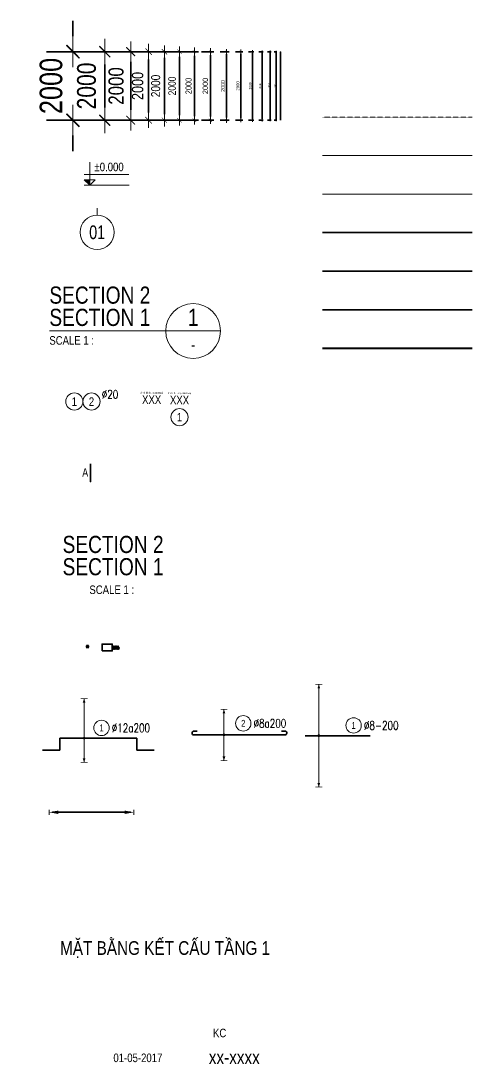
# Model space of a CAD drawing. Header units: millimetres. Extents: x 123850 to 4145305, y -92797 to 45493.
# Drawn here: x 4132125 to 4145305, y -40165 to -9726 of the extents above; entities that cross this region are included whole.
import ezdxf
from ezdxf.enums import TextEntityAlignment as Align

# ---------------------------------------------------------------- set-up
doc = ezdxf.new("R2010")
doc.units = ezdxf.units.MM
doc.linetypes.add('CENTER2', pattern=[1.125, 0.75, -0.125, 0.125, -0.125])
doc.linetypes.add('HIDDEN2', pattern=[4.7625, 3.175, -1.5875])
doc.layers.get('0').update_dxf_attribs({"lineweight": 20})
doc.layers.get('Defpoints').update_dxf_attribs({"color": 151, "lineweight": 9})
for name, color, linetype, lineweight in [('kata_thep - H', 1, 'Continuous', 35), ('kata_thep - V', 2, 'Continuous', 35), ('NDC_S_ANNO', 7, 'Continuous', 20), ('NDC_S_AXIS', 5, 'CENTER2', 13), ('NDC_S_CONTINUOUS', 3, 'Continuous', 20), ('NDC_S_DIM', 1, 'Continuous', 15), ('NDC_S_HIDDEN', 8, 'HIDDEN2', 13), ('NDC_S_REBAR', 4, 'Continuous', 35), ('NDC_S_STIRRUP', 4, 'Continuous', 40), ('NDC_S_SYMBOL', 1, 'Continuous', 15), ('NDC_S_TEXT SYMBOL', 7, 'Continuous', 20), ('NDC_S_THIN LINE', 8, 'Continuous', 9), ('NDC_S_VN TEXT', 7, 'Continuous', 20)]:
    doc.layers.add(name, color=color, linetype=linetype, lineweight=lineweight)
doc.styles.add('ARIAL', font='arial.ttf', dxfattribs={"width": 0.8})
doc.styles.add('NDC_ANNO', font='', dxfattribs={"width": 0.8})
doc.styles.add('NDC_DIM', font='', dxfattribs={"width": 0.75})
doc.styles.add('NDC_EN TXT', font='romans.shx', dxfattribs={"width": 0.8})
doc.styles.get('NDC_ANNO').set_extended_font_data('Dotum')
doc.styles.get('NDC_DIM').set_extended_font_data('Dotum')
doc.dimstyles.new('NDC_dim_100', dxfattribs={"dimscale": 100, "dimtxt": 2.5, "dimasz": 1.5, "dimexe": 1.5, "dimexo": 2.5, "dimgap": 1, "dimtad": 1, "dimdec": 0, "dimzin": 0, "dimdsep": 46, "dimtxsty": 'NDC_DIM', "dimblk": 'DIMMARK', "dimcen": 0.09, "dimdle": 1.2, "dimclrd": 1, "dimclre": 1, "dimclrt": 3, "dimadec": 0, "dimazin": 0, "dimtfac": 1, "dimtdec": 0, "dimtix": 1, "dimtofl": 0, "dimtmove": 0, "dimatfit": 3, "dimfxl": 8, "dimfxlon": 1, "dimtolj": 1, "dimtzin": 0, "dimarcsym": 0})
doc.dimstyles.new('NDC_dim_120', dxfattribs={"dimscale": 120, "dimtxt": 2.5, "dimasz": 1.5, "dimexe": 1.5, "dimexo": 2.5, "dimgap": 1, "dimtad": 1, "dimdec": 0, "dimzin": 0, "dimdsep": 46, "dimtxsty": 'NDC_DIM', "dimblk": 'DIMMARK', "dimcen": 0.09, "dimdle": 1.2, "dimclrd": 1, "dimclre": 1, "dimclrt": 3, "dimadec": 0, "dimazin": 0, "dimtfac": 1, "dimtdec": 0, "dimtix": 1, "dimtofl": 0, "dimtmove": 0, "dimatfit": 3, "dimfxl": 6, "dimfxlon": 1, "dimtolj": 1, "dimtzin": 0, "dimarcsym": 0})
doc.dimstyles.new('NDC_dim_15', dxfattribs={"dimscale": 15, "dimtxt": 2.5, "dimasz": 1.5, "dimexe": 1.5, "dimexo": 2.5, "dimgap": 1, "dimtad": 1, "dimdec": 0, "dimzin": 0, "dimdsep": 46, "dimtxsty": 'NDC_DIM', "dimblk": 'DIMMARK', "dimcen": 0.09, "dimdle": 1.2, "dimclrd": 1, "dimclre": 1, "dimclrt": 3, "dimadec": 0, "dimazin": 0, "dimtfac": 1, "dimtdec": 0, "dimtix": 1, "dimtofl": 0, "dimtmove": 0, "dimatfit": 3, "dimfxl": 6, "dimfxlon": 1, "dimtolj": 1, "dimtzin": 0, "dimarcsym": 0})
doc.dimstyles.new('NDC_dim_150', dxfattribs={"dimscale": 150, "dimtxt": 2.5, "dimasz": 1.5, "dimexe": 1.5, "dimexo": 2.5, "dimgap": 1, "dimtad": 1, "dimdec": 0, "dimzin": 0, "dimdsep": 46, "dimtxsty": 'NDC_DIM', "dimblk": 'DIMMARK', "dimcen": 0.09, "dimdle": 1.2, "dimclrd": 1, "dimclre": 1, "dimclrt": 3, "dimadec": 0, "dimazin": 0, "dimtfac": 1, "dimtdec": 0, "dimtix": 1, "dimtofl": 0, "dimtmove": 0, "dimatfit": 3, "dimfxl": 8, "dimfxlon": 1, "dimtolj": 1, "dimtzin": 0, "dimarcsym": 0})
doc.dimstyles.new('NDC_dim_20', dxfattribs={"dimscale": 20, "dimtxt": 2.5, "dimasz": 1.5, "dimexe": 1.5, "dimexo": 2.5, "dimgap": 1, "dimtad": 1, "dimdec": 0, "dimzin": 0, "dimdsep": 46, "dimtxsty": 'NDC_DIM', "dimblk": 'DIMMARK', "dimcen": 0.09, "dimdle": 1.2, "dimclrd": 1, "dimclre": 1, "dimclrt": 3, "dimadec": 0, "dimazin": 0, "dimtfac": 1, "dimtdec": 0, "dimtix": 1, "dimtofl": 0, "dimtmove": 0, "dimatfit": 3, "dimfxl": 6, "dimfxlon": 1, "dimtolj": 1, "dimtzin": 0, "dimarcsym": 0})
doc.dimstyles.new('NDC_dim_200', dxfattribs={"dimscale": 200, "dimtxt": 2.5, "dimasz": 1.5, "dimexe": 1.5, "dimexo": 2.5, "dimgap": 1, "dimtad": 1, "dimdec": 0, "dimzin": 0, "dimdsep": 46, "dimtxsty": 'NDC_DIM', "dimblk": 'DIMMARK', "dimcen": 0.09, "dimdle": 1.2, "dimclrd": 1, "dimclre": 1, "dimclrt": 3, "dimadec": 0, "dimazin": 0, "dimtfac": 1, "dimtdec": 0, "dimtix": 1, "dimtofl": 0, "dimtmove": 0, "dimatfit": 3, "dimfxl": 6, "dimfxlon": 1, "dimtolj": 1, "dimtzin": 0, "dimarcsym": 0})
doc.dimstyles.new('NDC_dim_25', dxfattribs={"dimscale": 25, "dimtxt": 2.5, "dimasz": 1.5, "dimexe": 1.5, "dimexo": 2.5, "dimgap": 1, "dimtad": 1, "dimdec": 0, "dimzin": 0, "dimdsep": 46, "dimtxsty": 'NDC_DIM', "dimblk": 'DIMMARK', "dimcen": 0.09, "dimdle": 1.2, "dimclrd": 1, "dimclre": 1, "dimclrt": 3, "dimadec": 0, "dimazin": 0, "dimtfac": 1, "dimtdec": 0, "dimtix": 1, "dimtofl": 0, "dimtmove": 0, "dimatfit": 3, "dimfxl": 6, "dimfxlon": 1, "dimtolj": 1, "dimtzin": 0, "dimarcsym": 0})
doc.dimstyles.new('NDC_dim_250', dxfattribs={"dimscale": 250, "dimtxt": 2.5, "dimasz": 1.5, "dimexe": 1.5, "dimexo": 2.5, "dimgap": 1, "dimtad": 1, "dimdec": 0, "dimzin": 0, "dimdsep": 46, "dimtxsty": 'NDC_DIM', "dimblk": 'DIMMARK', "dimcen": 0.09, "dimdle": 1.2, "dimclrd": 1, "dimclre": 1, "dimclrt": 3, "dimadec": 0, "dimazin": 0, "dimtfac": 1, "dimtdec": 0, "dimtix": 1, "dimtofl": 0, "dimtmove": 0, "dimatfit": 3, "dimfxl": 6, "dimfxlon": 1, "dimtolj": 1, "dimtzin": 0, "dimarcsym": 0})
doc.dimstyles.new('NDC_dim_30', dxfattribs={"dimscale": 30, "dimtxt": 2.5, "dimasz": 1.5, "dimexe": 1.5, "dimexo": 2.5, "dimgap": 1, "dimtad": 1, "dimdec": 0, "dimzin": 0, "dimdsep": 46, "dimtxsty": 'NDC_DIM', "dimblk": 'DIMMARK', "dimcen": 0.09, "dimdle": 1.2, "dimclrd": 1, "dimclre": 1, "dimclrt": 3, "dimadec": 0, "dimazin": 0, "dimtfac": 1, "dimtdec": 0, "dimtix": 1, "dimtofl": 0, "dimtmove": 0, "dimatfit": 3, "dimfxl": 6, "dimfxlon": 1, "dimtolj": 1, "dimtzin": 0, "dimarcsym": 0})
doc.dimstyles.new('NDC_dim_300', dxfattribs={"dimscale": 300, "dimtxt": 2.5, "dimasz": 1.5, "dimexe": 1.5, "dimexo": 2.5, "dimgap": 1, "dimtad": 1, "dimdec": 0, "dimzin": 0, "dimdsep": 46, "dimtxsty": 'NDC_DIM', "dimblk": 'DIMMARK', "dimcen": 0.09, "dimdle": 1.2, "dimclrd": 1, "dimclre": 1, "dimclrt": 3, "dimadec": 0, "dimazin": 0, "dimtfac": 1, "dimtdec": 0, "dimtix": 1, "dimtofl": 0, "dimtmove": 0, "dimatfit": 3, "dimfxl": 6, "dimfxlon": 1, "dimtolj": 1, "dimtzin": 0, "dimarcsym": 0})
doc.dimstyles.new('NDC_dim_40', dxfattribs={"dimscale": 40, "dimtxt": 2.5, "dimasz": 1.5, "dimexe": 1.5, "dimexo": 2.5, "dimgap": 1, "dimtad": 1, "dimdec": 0, "dimzin": 0, "dimdsep": 46, "dimtxsty": 'NDC_DIM', "dimblk": 'DIMMARK', "dimcen": 0.09, "dimdle": 1.2, "dimclrd": 1, "dimclre": 1, "dimclrt": 3, "dimadec": 0, "dimazin": 0, "dimtfac": 1, "dimtdec": 0, "dimtix": 1, "dimtofl": 0, "dimtmove": 0, "dimatfit": 3, "dimfxl": 6, "dimfxlon": 1, "dimtolj": 1, "dimtzin": 0, "dimarcsym": 0})
doc.dimstyles.new('NDC_dim_50', dxfattribs={"dimscale": 50, "dimtxt": 2.5, "dimasz": 1.5, "dimexe": 1.5, "dimexo": 2.5, "dimgap": 1, "dimtad": 1, "dimdec": 0, "dimzin": 0, "dimdsep": 46, "dimtxsty": 'NDC_DIM', "dimblk": 'DIMMARK', "dimcen": 0.09, "dimdle": 1.2, "dimclrd": 1, "dimclre": 1, "dimclrt": 3, "dimadec": 0, "dimazin": 0, "dimtfac": 1, "dimtdec": 0, "dimtix": 1, "dimtofl": 0, "dimtmove": 0, "dimatfit": 3, "dimfxl": 6, "dimfxlon": 1, "dimtolj": 1, "dimtzin": 0, "dimarcsym": 0})
doc.dimstyles.new('NDC_dim_70', dxfattribs={"dimscale": 70, "dimtxt": 2.5, "dimasz": 1.5, "dimexe": 1.5, "dimexo": 2.5, "dimgap": 1, "dimtad": 1, "dimdec": 0, "dimzin": 0, "dimdsep": 46, "dimtxsty": 'NDC_DIM', "dimblk": 'DIMMARK', "dimcen": 0.09, "dimdle": 1.2, "dimclrd": 1, "dimclre": 1, "dimclrt": 3, "dimadec": 0, "dimazin": 0, "dimtfac": 1, "dimtdec": 0, "dimtix": 1, "dimtofl": 0, "dimtmove": 0, "dimatfit": 3, "dimfxl": 8, "dimfxlon": 1, "dimtolj": 1, "dimtzin": 0, "dimarcsym": 0})
doc.dimstyles.new('NDC_dim_80', dxfattribs={"dimscale": 80, "dimtxt": 2.5, "dimasz": 1.5, "dimexe": 1.5, "dimexo": 2.5, "dimgap": 1, "dimtad": 1, "dimdec": 0, "dimzin": 0, "dimdsep": 46, "dimtxsty": 'NDC_DIM', "dimblk": 'DIMMARK', "dimcen": 0.09, "dimdle": 1.2, "dimclrd": 1, "dimclre": 1, "dimclrt": 3, "dimadec": 0, "dimazin": 0, "dimtfac": 1, "dimtdec": 0, "dimtix": 1, "dimtofl": 0, "dimtmove": 0, "dimatfit": 3, "dimfxl": 8, "dimfxlon": 1, "dimtolj": 1, "dimtzin": 0, "dimarcsym": 0})
doc.dimstyles.new('NDC_dim_iso', dxfattribs={"dimtxt": 2.5, "dimasz": 1, "dimexe": 1.5, "dimexo": 2.5, "dimgap": 1, "dimtad": 1, "dimdec": 0, "dimzin": 0, "dimdsep": 46, "dimtxsty": 'NDC_DIM', "dimblk": 'DIMMARK', "dimcen": 0.09, "dimdle": 1.2, "dimclrd": 1, "dimclre": 1, "dimclrt": 3, "dimadec": 0, "dimazin": 0, "dimtfac": 1, "dimtdec": 0, "dimtix": 1, "dimtofl": 0, "dimtmove": 0, "dimatfit": 3, "dimfxl": 8, "dimfxlon": 1, "dimtolj": 1, "dimtzin": 0, "dimarcsym": 0})
doc.dimstyles.new('NDC_rai_thep', dxfattribs={"dimtxt": 2, "dimasz": 1, "dimexe": 0, "dimexo": 0, "dimtad": 1, "dimdec": 0, "dimzin": 12, "dimdsep": 46, "dimtxsty": 'NDC_DIM', "dimblk": 'kata_block_RUNTIC', "dimcen": 0, "dimse1": 1, "dimse2": 1, "dimclrd": 8, "dimclre": 6, "dimclrt": 7, "dimadec": 0, "dimazin": 3, "dimtfac": 1, "dimtdec": 0, "dimtmove": 2, "dimatfit": 3, "dimldrblk": 'kata_block_LEADERTIC', "dimfxl": 1, "dimtolj": 1, "dimtzin": 0, "dimlwd": -1, "dimlwe": -1, "dimarcsym": 0})

# ---------------------------------------------------------------- blocks, each defined once
blk = doc.blocks.new('*U207')
at = {"layer": 'NDC_S_DIM'}
blk.add_circle((0, 0), 5, dxfattribs=at)
at = {"layer": 'NDC_S_SYMBOL'}
blk.add_line((0, 5), (0, 7), dxfattribs=at)
at = {"layer": 'NDC_S_TEXT SYMBOL', "color": 7, "style": 'NDC_ANNO', "width": 0.8}
blk.add_attdef('GRID', text='', height=4, dxfattribs=at).set_placement((0, 0), align=Align.MIDDLE)
blk = doc.blocks.new('*U168')
for centre in [(-7.5, 0), (-2.5, 0)]:
    blk.add_circle(centre, 2.5)
at = {"layer": 'NDC_S_VN TEXT', "color": 3, "style": 'NDC_EN TXT', "width": 0.75}
blk.add_attdef('DK1', (0.5, 0.85), '', height=2.5, dxfattribs=at)
at = {"layer": 'NDC_S_VN TEXT', "color": 7, "style": 'ARIAL', "width": 0.8}
for tag, p in [('SH1', (-7.5, 0)), ('SH2', (-2.5, 0))]:
    blk.add_attdef(tag, text='', height=2.5, dxfattribs=at).set_placement(p, align=Align.MIDDLE)
blk = doc.blocks.new('*U210')
at = {"layer": 'NDC_S_ANNO', "linetype": 'ByBlock', "lineweight": -2}
blk.add_line((0, 4.36), (0, -1), dxfattribs=at)
at = {"layer": 'NDC_S_ANNO', "ltscale": 0.005, "const_width": 0.5}
blk.add_lwpolyline([(0, -1), (0, 4.36)], dxfattribs=at)
at = {"layer": 'NDC_S_TEXT SYMBOL', "linetype": 'ByBlock', "lineweight": -2, "style": 'NDC_ANNO', "width": 0.8}
blk.add_attdef('DETAIL', text='', height=2.5, dxfattribs=at).set_placement((-0.64, 1.82), align=Align.MIDDLE_RIGHT)
blk = doc.blocks.new('kata_block_THEP')
at = {"layer": 'NDC_S_REBAR', "color": 0}
for p, q in [((-0.5, 0), (0.5, 0)), ((-0.35, 0.35), (0.35, -0.35)), ((0.35, 0.35), (-0.35, -0.35)), ((0, 0.5), (0, -0.5))]:
    blk.add_line(p, q, dxfattribs=at)
at = {"layer": 'NDC_S_REBAR', "color": 0, "const_width": 0.0833}
blk.add_lwpolyline([(-0.5, 0, 1), (0.5, 0, 1), (-0.5, 0, 1)], format="xyb", dxfattribs=at)
blk = doc.blocks.new('DIMMARK')
at = {"layer": 'NDC_S_DIM', "color": 1}
blk.add_line((-1.5, 0), (1, 0), dxfattribs=at)
at = {"layer": 'NDC_S_DIM', "color": 2, "const_width": 0.1}
blk.add_lwpolyline([(-0.424, -0.424), (0.424, 0.424)], dxfattribs=at)
blk = doc.blocks.new('*D267')
at = {"layer": 'Defpoints', "color": 0, "transparency": 16777216}
for p in [(3905270, 20484), (3908957, 20484), (3905270, 18484)]:
    blk.add_point(p, dxfattribs=at)
at = {"layer": 'NDC_S_DIM', "color": 1, "lineweight": -2, "transparency": 16777216}
for p, q in [((3908557, 20484), (3909107, 20484)), ((3908957, 18634), (3908957, 20334)), ((3908557, 18484), (3909107, 18484))]:
    blk.add_line(p, q, dxfattribs=at)
at = {"layer": 'NDC_S_DIM', "color": 1, "lineweight": -2, "transparency": 16777216, "xscale": 150, "yscale": 150, "zscale": 150}
for p, rotation in [((3908957, 20484), 90), ((3908957, 18484), 270)]:
    blk.add_blockref('DIMMARK', p, dxfattribs=dict(at, rotation=rotation))
at = {"layer": 'NDC_S_DIM', "color": 3, "transparency": 16777216, "insert": (3908744, 19484), "char_height": 220, "attachment_point": 5, "rotation": 90, "style": 'ARIAL'}
blk.add_mtext('\\A1;2000', dxfattribs=at)
blk = doc.blocks.new('*D268')
at = {"layer": 'Defpoints', "color": 0, "transparency": 16777216}
for p in [(3905270, 20484), (3909861, 20484), (3905270, 18484)]:
    blk.add_point(p, dxfattribs=at)
at = {"layer": 'NDC_S_DIM', "color": 1, "lineweight": -2, "transparency": 16777216}
for p, q in [((3909599, 20484), (3909966, 20484)), ((3909861, 18589), (3909861, 20379)), ((3909599, 18484), (3909966, 18484))]:
    blk.add_line(p, q, dxfattribs=at)
at = {"layer": 'NDC_S_DIM', "color": 1, "lineweight": -2, "transparency": 16777216, "xscale": 105, "yscale": 105, "zscale": 105}
for p, rotation in [((3909861, 20484), 90), ((3909861, 18484), 270)]:
    blk.add_blockref('DIMMARK', p, dxfattribs=dict(at, rotation=rotation))
at = {"layer": 'NDC_S_DIM', "color": 3, "transparency": 16777216, "insert": (3909713, 19484), "char_height": 154, "attachment_point": 5, "rotation": 90, "style": 'ARIAL'}
blk.add_mtext('\\A1;2000', dxfattribs=at)
blk = doc.blocks.new('*D269')
at = {"layer": 'Defpoints', "color": 0, "transparency": 16777216}
for p in [(3905270, 20484), (3910333, 20484), (3905270, 18484)]:
    blk.add_point(p, dxfattribs=at)
at = {"layer": 'NDC_S_DIM', "color": 1, "lineweight": -2, "transparency": 16777216}
for p, q in [((3910145, 20484), (3910408, 20484)), ((3910333, 18559), (3910333, 20409)), ((3910145, 18484), (3910408, 18484))]:
    blk.add_line(p, q, dxfattribs=at)
at = {"layer": 'NDC_S_DIM', "color": 1, "lineweight": -2, "transparency": 16777216, "xscale": 75, "yscale": 75, "zscale": 75}
for p, rotation in [((3910333, 20484), 90), ((3910333, 18484), 270)]:
    blk.add_blockref('DIMMARK', p, dxfattribs=dict(at, rotation=rotation))
at = {"layer": 'NDC_S_DIM', "color": 3, "transparency": 16777216, "insert": (3910227, 19484), "char_height": 110, "attachment_point": 5, "rotation": 90, "style": 'ARIAL'}
blk.add_mtext('\\A1;2000', dxfattribs=at)
blk = doc.blocks.new('*D270')
at = {"layer": 'Defpoints', "color": 0, "transparency": 16777216}
for p in [(3905270, 20484), (3910747, 20484), (3905270, 18484)]:
    blk.add_point(p, dxfattribs=at)
at = {"layer": 'NDC_S_DIM', "color": 1, "lineweight": -2, "transparency": 16777216}
for p, q in [((3910597, 20484), (3910807, 20484)), ((3910747, 18544), (3910747, 20424)), ((3910597, 18484), (3910807, 18484))]:
    blk.add_line(p, q, dxfattribs=at)
at = {"layer": 'NDC_S_DIM', "color": 1, "lineweight": -2, "transparency": 16777216, "xscale": 60, "yscale": 60, "zscale": 60}
for p, rotation in [((3910747, 20484), 90), ((3910747, 18484), 270)]:
    blk.add_blockref('DIMMARK', p, dxfattribs=dict(at, rotation=rotation))
at = {"layer": 'NDC_S_DIM', "color": 3, "transparency": 16777216, "insert": (3910662, 19484), "char_height": 88, "attachment_point": 5, "rotation": 90, "style": 'ARIAL'}
blk.add_mtext('\\A1;2000', dxfattribs=at)
blk = doc.blocks.new('*D271')
at = {"layer": 'Defpoints', "color": 0, "transparency": 16777216}
for p in [(3905270, 20484), (3911088, 20484), (3905270, 18484)]:
    blk.add_point(p, dxfattribs=at)
at = {"layer": 'NDC_S_DIM', "color": 1, "lineweight": -2, "transparency": 16777216}
for p, q in [((3910976, 20484), (3911133, 20484)), ((3911088, 18529), (3911088, 20439)), ((3910976, 18484), (3911133, 18484))]:
    blk.add_line(p, q, dxfattribs=at)
at = {"layer": 'NDC_S_DIM', "color": 1, "lineweight": -2, "transparency": 16777216, "xscale": 45, "yscale": 45, "zscale": 45}
for p, rotation in [((3911088, 20484), 90), ((3911088, 18484), 270)]:
    blk.add_blockref('DIMMARK', p, dxfattribs=dict(at, rotation=rotation))
at = {"layer": 'NDC_S_DIM', "color": 3, "transparency": 16777216, "insert": (3911024, 19484), "char_height": 66, "attachment_point": 5, "rotation": 90, "style": 'ARIAL'}
blk.add_mtext('\\A1;2000', dxfattribs=at)
blk = doc.blocks.new('*D272')
at = {"layer": 'Defpoints', "color": 0, "transparency": 16777216}
for p in [(3905270, 20484), (3911369, 20484), (3905270, 18484)]:
    blk.add_point(p, dxfattribs=at)
at = {"layer": 'NDC_S_DIM', "color": 1, "lineweight": -2, "transparency": 16777216}
for p, q in [((3911275, 20484), (3911407, 20484)), ((3911369, 18521), (3911369, 20446)), ((3911275, 18484), (3911407, 18484))]:
    blk.add_line(p, q, dxfattribs=at)
at = {"layer": 'NDC_S_DIM', "color": 1, "lineweight": -2, "transparency": 16777216, "xscale": 37.5, "yscale": 37.5, "zscale": 37.5}
for p, rotation in [((3911369, 20484), 90), ((3911369, 18484), 270)]:
    blk.add_blockref('DIMMARK', p, dxfattribs=dict(at, rotation=rotation))
at = {"layer": 'NDC_S_DIM', "color": 3, "transparency": 16777216, "insert": (3911316, 19484), "char_height": 55, "attachment_point": 5, "rotation": 90, "style": 'ARIAL'}
blk.add_mtext('\\A1;2000', dxfattribs=at)
blk = doc.blocks.new('*D273')
at = {"layer": 'Defpoints', "color": 0, "transparency": 16777216}
for p in [(3905270, 20484), (3911606, 20484), (3905270, 18484)]:
    blk.add_point(p, dxfattribs=at)
at = {"layer": 'NDC_S_DIM', "color": 1, "lineweight": -2, "transparency": 16777216}
for p, q in [((3911526, 20484), (3911636, 20484)), ((3911606, 18514), (3911606, 20454)), ((3911526, 18484), (3911636, 18484))]:
    blk.add_line(p, q, dxfattribs=at)
at = {"layer": 'NDC_S_DIM', "color": 1, "lineweight": -2, "transparency": 16777216, "xscale": 30, "yscale": 30, "zscale": 30}
for p, rotation in [((3911606, 20484), 90), ((3911606, 18484), 270)]:
    blk.add_blockref('DIMMARK', p, dxfattribs=dict(at, rotation=rotation))
at = {"layer": 'NDC_S_DIM', "color": 3, "transparency": 16777216, "insert": (3911564, 19484), "char_height": 44, "attachment_point": 5, "rotation": 90, "style": 'ARIAL'}
blk.add_mtext('\\A1;2000', dxfattribs=at)
blk = doc.blocks.new('*D274')
at = {"layer": 'Defpoints', "color": 0, "transparency": 16777216}
for p in [(3905270, 20484), (3911909, 20484), (3905270, 18484)]:
    blk.add_point(p, dxfattribs=at)
at = {"layer": 'NDC_S_DIM', "color": 1, "lineweight": -2, "transparency": 16777216}
for p, q in [((3911905, 20484), (3911911, 20484)), ((3911909, 18485), (3911909, 20482)), ((3911905, 18484), (3911911, 18484))]:
    blk.add_line(p, q, dxfattribs=at)
at = {"layer": 'NDC_S_DIM', "color": 1, "lineweight": -2, "transparency": 16777216, "xscale": 1.5, "yscale": 1.5, "zscale": 1.5}
for p, rotation in [((3911909, 20484), 90), ((3911909, 18484), 270)]:
    blk.add_blockref('DIMMARK', p, dxfattribs=dict(at, rotation=rotation))
at = {"layer": 'NDC_S_DIM', "color": 3, "transparency": 16777216, "insert": (3911907, 19484), "char_height": 2.2, "attachment_point": 5, "rotation": 90, "style": 'ARIAL'}
blk.add_mtext('\\A1;2000', dxfattribs=at)
blk = doc.blocks.new('kata_block_CT')
at = {"layer": 'NDC_S_ANNO'}
blk.add_hatch(color=3, dxfattribs=at).paths.add_polyline_path([(0, 1.6), (-1.61, 1.6), (0, 0)])
at = {"layer": 'NDC_S_ANNO', "ltscale": 50}
h = blk.add_hatch(dxfattribs=at)
h.set_pattern_fill('ANSI31', color=256, scale=1.406, style=0)
h.paths.add_polyline_path([(0, 1.6), (0, 0), (1.61, 1.6)])
for p, q in [((-1.59, 3.14), (11.47, 3.14)), ((11.56, 0), (-1.64, 0))]:
    blk.add_line(p, q, dxfattribs=at)
for points in [[(0, 6.69), (0, 0)], [(0, 0), (-1.61, 1.6), (0, 1.6)], [(0, 0), (1.61, 1.6), (0, 1.6)]]:
    blk.add_lwpolyline(points, dxfattribs=at)
at = {"layer": 'NDC_S_ANNO', "color": 8, "ltscale": 50}
blk.add_lwpolyline([(0, 0), (-1.61, 1.6), (0, 1.6)], dxfattribs=at)
at = {"layer": 'NDC_S_TEXT SYMBOL', "color": 3, "style": 'NDC_ANNO', "width": 0.8}
blk.add_attdef('CT', (1.41, 4.07), '', height=2.5, dxfattribs=at)
blk = doc.blocks.new('*U305')
at = {"layer": 'NDC_S_DIM', "color": 0, "linetype": 'ByBlock', "lineweight": -2}
blk.add_line((8, 0), (-42, 0), dxfattribs=at)
blk.add_circle((0, 0), 8, dxfattribs=at)
at = {"color": 6, "linetype": 'ByBlock', "lineweight": -2, "style": 'ARIAL', "width": 0.8}
blk.add_attdef('SECTDET2', (-42, 7.97), '', height=5, dxfattribs=at)
at = {"color": 0, "linetype": 'ByBlock', "lineweight": -2, "style": 'ARIAL', "width": 0.8}
blk.add_attdef('SECTDET1', (-42, 1.47), '', height=5, dxfattribs=at)
blk.add_attdef('DETT', text='', height=5, dxfattribs=at).set_placement((0, 4), align=Align.MIDDLE)
at = {"color": 3, "lineweight": 25, "style": 'ARIAL', "width": 0.8}
blk.add_attdef('SSCALE', (-42, -4), '', height=2.5, dxfattribs=at)
at = {"color": 3, "lineweight": 35, "style": 'ARIAL', "width": 0.8}
blk.add_attdef('C/REF', text='', height=3.5, dxfattribs=at).set_placement((0, -4), align=Align.MIDDLE)
blk = doc.blocks.new('kata_block_TD')
at = {"color": 6, "linetype": 'ByBlock', "lineweight": -2, "style": 'ARIAL', "width": 0.8}
blk.add_attdef('SECTDET2', text='', height=5, dxfattribs=at).set_placement((0, 7.97), align=Align.CENTER)
at = {"color": 0, "linetype": 'ByBlock', "lineweight": -2, "style": 'ARIAL', "width": 0.8}
blk.add_attdef('SECTDET1', text='', height=5, dxfattribs=at).set_placement((0, 1.47), align=Align.CENTER)
at = {"color": 3, "lineweight": 25, "style": 'ARIAL', "width": 0.8}
blk.add_attdef('SSCALE', text='', height=2.5, dxfattribs=at).set_placement((0, -4), align=Align.CENTER)
blk = doc.blocks.new('*U172')
h = blk.add_hatch(color=6)
edge = h.paths.add_edge_path()
edge.add_arc((-4.18, 0), 0.3, 0, 360)
at = {"layer": 'NDC_S_DIM', "color": 8}
for q in [(-4.18, 7.5), (-4.18, -7.5)]:
    blk.add_line((-4.18, 0), q, dxfattribs=at)
for points in [[(-5.18, 7.5, 0.2, 0.2, 0), (-3.18, 7.5, 0, 0, 0)], [(-5.18, -7.5, 0.2, 0.2, 0), (-3.18, -7.5, 0, 0, 0)]]:
    blk.add_lwpolyline(points, format="xyseb", dxfattribs=at)
at = {"layer": 'NDC_S_DIM'}
blk.add_circle((1.46, 3.37), 2.25, dxfattribs=at)
at = {"layer": 'NDC_S_DIM', "color": 6}
blk.add_circle((-4.18, 0), 0.3, dxfattribs=at)
at = {"layer": 'NDC_S_DIM', "color": 8}
for points in [[(-4.58, 6.3), (-4.18, 7.5), (-3.78, 6.3)], [(-4.58, -6.3), (-4.18, -7.5), (-3.78, -6.3)]]:
    blk.add_solid(points, dxfattribs=at)
at = {"layer": 'NDC_S_REBAR'}
for p, q in [((0, 0), (-12.95, 0)), ((13.63, 0), (0, 0))]:
    blk.add_line(p, q, dxfattribs=at)
for points in [[(-12.95, 0, -0.96621), (-12.99, 1.1), (-11.99, 1.1)], [(13.63, 0, 0.96621), (13.67, 1.1), (12.67, 1.1)]]:
    blk.add_lwpolyline(points, format="xyb", dxfattribs=at)
at = {"layer": 'NDC_S_VN TEXT', "style": 'ARIAL', "width": 0.8}
blk.add_attdef('KHT', text='', height=2, dxfattribs=at).set_placement((1.46, 3.37), align=Align.MIDDLE_CENTER)
at = {"layer": 'NDC_S_VN TEXT', "color": 3, "style": 'NDC_EN TXT', "width": 0.75}
blk.add_attdef('DKT', (4.46, 2.12), '', height=2.5, dxfattribs=at)
blk = doc.blocks.new('*U171')
h = blk.add_hatch(color=6)
edge = h.paths.add_edge_path()
edge.add_arc((-2.99, 0), 0.3, 0, 360)
at = {"layer": 'NDC_S_DIM', "color": 8}
for q in [(-2.99, 11.57), (-2.99, -7.07)]:
    blk.add_line((-2.99, 0), q, dxfattribs=at)
for points in [[(-3.99, 11.57, 0.2, 0.2, 0), (-1.99, 11.57, 0, 0, 0)], [(-3.99, -7.07, 0.2, 0.2, 0), (-1.99, -7.07, 0, 0, 0)]]:
    blk.add_lwpolyline(points, format="xyseb", dxfattribs=at)
at = {"layer": 'NDC_S_DIM'}
blk.add_circle((2.1, 3), 2.25, dxfattribs=at)
at = {"layer": 'NDC_S_DIM', "color": 6}
blk.add_circle((-2.99, 0), 0.3, dxfattribs=at)
at = {"layer": 'NDC_S_DIM', "color": 8}
for points in [[(-3.39, 10.37), (-2.99, 11.57), (-2.59, 10.37)], [(-3.39, -5.87), (-2.99, -7.07), (-2.59, -5.87)]]:
    blk.add_solid(points, dxfattribs=at)
at = {"layer": 'NDC_S_REBAR'}
for p, q in [((0, 0), (-10.09, 0)), ((-10.09, 0), (-10.09, -3.5)), ((0, 0), (12.46, 0)), ((12.46, 0), (12.46, -3.5)), ((-10.09, -3.5), (-15.09, -3.5)), ((12.46, -3.5), (17.46, -3.5))]:
    blk.add_line(p, q, dxfattribs=at)
at = {"layer": 'NDC_S_VN TEXT', "style": 'ARIAL', "width": 0.8}
blk.add_attdef('KHT', text='', height=2, dxfattribs=at).set_placement((2.1, 3), align=Align.MIDDLE_CENTER)
at = {"layer": 'NDC_S_VN TEXT', "color": 3, "style": 'NDC_EN TXT', "width": 0.75}
blk.add_attdef('DKT', (5.1, 1.75), '', height=2.5, dxfattribs=at)
blk = doc.blocks.new('kata_block_COUPLER')
at = {"color": 0}
blk.add_lwpolyline([(-1.5, -1), (1.5, -1), (1.5, 1), (-1.5, 1)], close=True, dxfattribs=at)
blk = doc.blocks.new('kata_block_RUNTIC')
at = {"layer": 'NDC_S_DIM', "color": 8}
blk.add_line((0, 0.75), (0, -0.75), dxfattribs=at)
blk.add_lwpolyline([(0, 0, 0, 1, 0), (-2.7, 0, 1, 1, 0)], format="xyseb", dxfattribs=at)
blk = doc.blocks.new('*D275')
at = {"color": 6, "transparency": 16777216}
blk.add_line((3905251, -1708), (3907525, -1708), dxfattribs=at)
at = {"layer": 'Defpoints', "color": 0, "transparency": 16777216}
for p in [(3905151, -1708), (3907625, -1708), (3907625, -1708)]:
    blk.add_point(p, dxfattribs=at)
at = {"color": 6, "transparency": 16777216, "xscale": 100, "yscale": 100, "zscale": 100, "rotation": 180}
blk.add_blockref('kata_block_RUNTIC', (3905151, -1708), dxfattribs=at)
at = {"color": 6, "transparency": 16777216, "xscale": 100, "yscale": 100, "zscale": 100}
blk.add_blockref('kata_block_RUNTIC', (3907625, -1708), dxfattribs=at)
blk = doc.blocks.new('kata_block_LEADERTIC')
at = {"layer": 'NDC_S_DIM', "color": 6}
blk.add_lwpolyline([(0, 0, 0, 1, 0), (-2.7, 0, 1, 1, 0)], format="xyseb", dxfattribs=at)
blk = doc.blocks.new('kata_block_KHTCT')
at = {"layer": 'Defpoints', "color": 8, "style": 'ARIAL', "width": 0.8}
blk.add_attdef('CONG_THUC', text='', height=0.5, dxfattribs=at).set_placement((0, 2), align=Align.MIDDLE_CENTER)
at = {"layer": 'NDC_S_VN TEXT', "color": 3, "style": 'ARIAL', "width": 0.8}
blk.add_attdef('CHU_THICH', text='', height=2.5, dxfattribs=at).set_placement((0, 0), align=Align.MIDDLE_CENTER)
blk = doc.blocks.new('kata_block_REN')
blk.add_lwpolyline([(0, 0), (5, 25), (15, -25), (25, 25), (35, -25), (45, 25), (55, -25), (65, 25), (75, -25), (85, 25), (95, -25), (100, 0)])
blk = doc.blocks.new('*U304')
h = blk.add_hatch(color=6)
edge = h.paths.add_edge_path()
edge.add_arc((-3, 0), 0.3, 0, 360)
at = {"layer": 'NDC_S_DIM', "color": 8}
for q in [(-3, 15), (-3, -15)]:
    blk.add_line((-3, 0), q, dxfattribs=at)
for points in [[(-4, 15, 0.2, 0.2, 0), (-2, 15, 0, 0, 0)], [(-4, -15, 0.2, 0.2, 0), (-2, -15, 0, 0, 0)]]:
    blk.add_lwpolyline(points, format="xyseb", dxfattribs=at)
at = {"layer": 'NDC_S_DIM'}
blk.add_circle((7.17, 3), 2.25, dxfattribs=at)
at = {"layer": 'NDC_S_DIM', "color": 6}
blk.add_circle((-3, 0), 0.3, dxfattribs=at)
at = {"layer": 'NDC_S_DIM', "color": 8}
for points in [[(-3.4, 13.8), (-3, 15), (-2.6, 13.8)], [(-3.4, -13.8), (-3, -15), (-2.6, -13.8)]]:
    blk.add_solid(points, dxfattribs=at)
at = {"layer": 'NDC_S_REBAR'}
for p, q in [((0, 0), (-7, 0)), ((12, 0), (0, 0))]:
    blk.add_line(p, q, dxfattribs=at)
at = {"layer": 'NDC_S_VN TEXT', "style": 'ARIAL', "width": 0.8}
blk.add_attdef('KHT', text='', height=2, dxfattribs=at).set_placement((7.17, 3), align=Align.MIDDLE_CENTER)
at = {"layer": 'NDC_S_VN TEXT', "color": 3, "style": 'NDC_EN TXT', "width": 0.75}
blk.add_attdef('DKT', (10.17, 1.75), '', height=2.5, dxfattribs=at)
blk = doc.blocks.new('*D276')
at = {"layer": 'Defpoints', "color": 0, "transparency": 16777216}
for p in [(3905270, 20484), (3905270, 18484), (3908057, 18484)]:
    blk.add_point(p, dxfattribs=at)
at = {"layer": 'NDC_S_DIM', "color": 1, "lineweight": -2, "transparency": 16777216}
for p, q in [((3907457, 20484), (3908282, 20484)), ((3908057, 20259), (3908057, 18709)), ((3907457, 18484), (3908282, 18484))]:
    blk.add_line(p, q, dxfattribs=at)
at = {"layer": 'NDC_S_DIM', "color": 1, "lineweight": -2, "transparency": 16777216, "xscale": 225, "yscale": 225, "zscale": 225}
for p, rotation in [((3908057, 20484), 90), ((3908057, 18484), 270)]:
    blk.add_blockref('DIMMARK', p, dxfattribs=dict(at, rotation=rotation))
at = {"layer": 'NDC_S_DIM', "color": 3, "transparency": 16777216, "insert": (3907738, 19484), "char_height": 330, "attachment_point": 5, "rotation": 90, "style": 'ARIAL'}
blk.add_mtext('\\A1;2000', dxfattribs=at)
blk = doc.blocks.new('*D277')
at = {"layer": 'Defpoints', "color": 0, "transparency": 16777216}
for p in [(3905270, 20484), (3905270, 18484), (3907533, 18484)]:
    blk.add_point(p, dxfattribs=at)
at = {"layer": 'NDC_S_DIM', "color": 1, "lineweight": -2, "transparency": 16777216}
for p, q in [((3906783, 20484), (3907833, 20484)), ((3907533, 20184), (3907533, 18784)), ((3906783, 18484), (3907833, 18484))]:
    blk.add_line(p, q, dxfattribs=at)
at = {"layer": 'NDC_S_DIM', "color": 1, "lineweight": -2, "transparency": 16777216, "xscale": 300, "yscale": 300, "zscale": 300}
for p, rotation in [((3907533, 20484), 90), ((3907533, 18484), 270)]:
    blk.add_blockref('DIMMARK', p, dxfattribs=dict(at, rotation=rotation))
at = {"layer": 'NDC_S_DIM', "color": 3, "transparency": 16777216, "insert": (3907108, 19484), "char_height": 440, "attachment_point": 5, "rotation": 90, "style": 'ARIAL'}
blk.add_mtext('\\A1;2000', dxfattribs=at)
blk = doc.blocks.new('*D278')
at = {"layer": 'Defpoints', "color": 0, "transparency": 16777216}
for p in [(3905270, 20484), (3905270, 18484), (3911781, 18484)]:
    blk.add_point(p, dxfattribs=at)
at = {"layer": 'NDC_S_DIM', "color": 1, "lineweight": -2, "transparency": 16777216}
for p, q in [((3911721, 20484), (3911804, 20484)), ((3911781, 20461), (3911781, 18506)), ((3911721, 18484), (3911804, 18484))]:
    blk.add_line(p, q, dxfattribs=at)
at = {"layer": 'NDC_S_DIM', "color": 1, "lineweight": -2, "transparency": 16777216, "xscale": 22.5, "yscale": 22.5, "zscale": 22.5}
for p, rotation in [((3911781, 20484), 90), ((3911781, 18484), 270)]:
    blk.add_blockref('DIMMARK', p, dxfattribs=dict(at, rotation=rotation))
at = {"layer": 'NDC_S_DIM', "color": 3, "transparency": 16777216, "insert": (3911749, 19484), "char_height": 33, "attachment_point": 5, "rotation": 90, "style": 'ARIAL'}
blk.add_mtext('\\A1;2000', dxfattribs=at)
blk = doc.blocks.new('*D279')
at = {"layer": 'Defpoints', "color": 0, "transparency": 16777216}
for p in [(3905270, 20484), (3905270, 18484), (3909394, 18484)]:
    blk.add_point(p, dxfattribs=at)
at = {"layer": 'NDC_S_DIM', "color": 1, "lineweight": -2, "transparency": 16777216}
for p, q in [((3909094, 20484), (3909514, 20484)), ((3909394, 20364), (3909394, 18604)), ((3909094, 18484), (3909514, 18484))]:
    blk.add_line(p, q, dxfattribs=at)
at = {"layer": 'NDC_S_DIM', "color": 1, "lineweight": -2, "transparency": 16777216, "xscale": 120, "yscale": 120, "zscale": 120}
for p, rotation in [((3909394, 20484), 90), ((3909394, 18484), 270)]:
    blk.add_blockref('DIMMARK', p, dxfattribs=dict(at, rotation=rotation))
at = {"layer": 'NDC_S_DIM', "color": 3, "transparency": 16777216, "insert": (3909224, 19484), "char_height": 176, "attachment_point": 5, "rotation": 90, "style": 'ARIAL'}
blk.add_mtext('\\A1;2000', dxfattribs=at)
blk = doc.blocks.new('*D280')
at = {"layer": 'Defpoints', "color": 0, "transparency": 16777216}
for p in [(3905270, 20484), (3908519, 20484), (3905270, 18484)]:
    blk.add_point(p, dxfattribs=at)
at = {"layer": 'NDC_S_DIM', "color": 1, "lineweight": -2, "transparency": 16777216}
for p, q in [((3908039, 20484), (3908699, 20484)), ((3908519, 18664), (3908519, 20304)), ((3908039, 18484), (3908699, 18484))]:
    blk.add_line(p, q, dxfattribs=at)
at = {"layer": 'NDC_S_DIM', "color": 1, "lineweight": -2, "transparency": 16777216, "xscale": 180, "yscale": 180, "zscale": 180}
for p, rotation in [((3908519, 20484), 90), ((3908519, 18484), 270)]:
    blk.add_blockref('DIMMARK', p, dxfattribs=dict(at, rotation=rotation))
at = {"layer": 'NDC_S_DIM', "color": 3, "transparency": 16777216, "insert": (3908264, 19484), "char_height": 264, "attachment_point": 5, "rotation": 90, "style": 'ARIAL'}
blk.add_mtext('\\A1;2000', dxfattribs=at)
blk = doc.blocks.new('*D281')
at = {"layer": 'Defpoints', "color": 0, "transparency": 16777216}
for p in [(3904326, 20484), (3904326, 18484), (3905847, 18484)]:
    blk.add_point(p, dxfattribs=at)
at = {"layer": 'NDC_S_DIM', "color": 1, "lineweight": -2, "transparency": 16777216}
for p, q in [((3905847, 20934), (3905847, 21384)), ((3905076, 20484), (3906297, 20484)), ((3905076, 18484), (3906297, 18484)), ((3905847, 18034), (3905847, 17584))]:
    blk.add_line(p, q, dxfattribs=at)
at = {"layer": 'NDC_S_DIM', "color": 1, "lineweight": -2, "transparency": 16777216, "xscale": 450, "yscale": 450, "zscale": 450}
for p, rotation in [((3905847, 20484), 270), ((3905847, 18484), 90)]:
    blk.add_blockref('DIMMARK', p, dxfattribs=dict(at, rotation=rotation))
at = {"layer": 'NDC_S_DIM', "color": 3, "transparency": 16777216, "insert": (3905210, 19484), "char_height": 660, "attachment_point": 5, "rotation": 90, "style": 'ARIAL'}
blk.add_mtext('\\A1;2000', dxfattribs=at)
blk = doc.blocks.new('*D282')
at = {"layer": 'Defpoints', "color": 0, "transparency": 16777216}
for p in [(3904326, 20484), (3904326, 18484), (3906777, 18484)]:
    blk.add_point(p, dxfattribs=at)
at = {"layer": 'NDC_S_DIM', "color": 1, "lineweight": -2, "transparency": 16777216}
for p, q in [((3905839, 20484), (3907152, 20484)), ((3906777, 20109), (3906777, 18859)), ((3905839, 18484), (3907152, 18484))]:
    blk.add_line(p, q, dxfattribs=at)
at = {"layer": 'NDC_S_DIM', "color": 1, "lineweight": -2, "transparency": 16777216, "xscale": 375, "yscale": 375, "zscale": 375}
for p, rotation in [((3906777, 20484), 90), ((3906777, 18484), 270)]:
    blk.add_blockref('DIMMARK', p, dxfattribs=dict(at, rotation=rotation))
at = {"layer": 'NDC_S_DIM', "color": 3, "transparency": 16777216, "insert": (3906246, 19484), "char_height": 550, "attachment_point": 5, "rotation": 90, "style": 'ARIAL'}
blk.add_mtext('\\A1;2000', dxfattribs=at)
blk = doc.blocks.new('*U266')
at = {"layer": 'NDC_S_VN TEXT', "color": 3, "style": 'ARIAL', "width": 0.8}
for tag, p in [('TITLE', (-20.59, 10.3)), ('DRAWING.NO', (-0.37, -21.58))]:
    blk.add_attdef(tag, text='', height=4, dxfattribs=at).set_placement(p, align=Align.MIDDLE_CENTER)
at = {"layer": 'NDC_S_VN TEXT', "color": 3, "ltscale": 0.8, "style": 'ARIAL', "width": 0.8}
for tag, p in [('REV', (-4.65, -14.49)), ('DATE', (-28.53, -21.74))]:
    blk.add_attdef(tag, text='', height=2.5, dxfattribs=at).set_placement(p, align=Align.MIDDLE_CENTER)
blk = doc.blocks.new('*U145')
blk.add_circle((0, -5), 2.5)
at = {"layer": 'Defpoints', "color": 8, "style": 'ARIAL', "width": 0.8}
blk.add_attdef('CONG_THUC', text='', height=0.5, dxfattribs=at).set_placement((0, 2), align=Align.MIDDLE_CENTER)
at = {"layer": 'NDC_S_VN TEXT', "color": 3, "style": 'ARIAL', "width": 0.8}
blk.add_attdef('CHU_THICH', text='', height=2.5, dxfattribs=at).set_placement((0, 0), align=Align.MIDDLE_CENTER)
at = {"layer": 'NDC_S_VN TEXT', "color": 7, "style": 'ARIAL', "width": 0.8}
blk.add_attdef('SH', text='', height=2.5, dxfattribs=at).set_placement((0, -5), align=Align.MIDDLE)
blk = doc.blocks.new('iso-kata-ndc')
at = {"layer": 'kata_thep - H'}
blk.add_line((3913136.7, 15204.1), (3917505.8, 15204.1), dxfattribs=at)
at = {"layer": 'kata_thep - V'}
blk.add_line((3913136.7, 14080.5), (3917505.8, 14080.5), dxfattribs=at)
at = {"layer": 'NDC_S_CONTINUOUS'}
blk.add_line((3913136.7, 16327.7), (3917505.8, 16327.7), dxfattribs=at)
at = {"layer": 'NDC_S_HIDDEN'}
blk.add_line((3913136.7, 18574.9), (3917505.8, 18574.9), dxfattribs=at)
at = {"layer": 'NDC_S_REBAR'}
blk.add_line((3913136.7, 12956.9), (3917505.8, 12956.9), dxfattribs=at)
at = {"layer": 'NDC_S_STIRRUP'}
blk.add_line((3913136.7, 11833.3), (3917505.8, 11833.3), dxfattribs=at)
at = {"layer": 'NDC_S_THIN LINE'}
blk.add_line((3913136.7, 17451.3), (3917505.8, 17451.3), dxfattribs=at)
at = {"xscale": 100, "yscale": 100, "zscale": 100}
for name, p, values in [('kata_block_KHTCT', (3908145.7, 10332.4), {'CHU_THICH': 'XXX', 'CONG_THUC': 'sh-sl-dk-kc-(L123456)'}), ('*U304', (3913327.4, 526), {'KHT': '1', 'DKT': '%%C8-200'}), ('*U171', (3906471.7, 454), {'KHT': '1', 'DKT': '%%c12a200'}), ('*U172', (3910675.2, 550.4), {'KHT': '2', 'DKT': '%%c8a200'}), ('*U266', (3910596.5, -6698.2), {'DRAWING.NO': 'xx-xxxx', 'REV': 'KC', 'DATE': '01-05-2017', 'TITLE': 'MẶT BẰNG KẾT CẤU TẦNG 1'})]:
    blk.add_blockref(name, p, dxfattribs=at).add_auto_attribs(values)
for name, p, xscale, yscale, zscale in [('kata_block_COUPLER', (3906846.8, 3098.6), 100, 100, 100), ('kata_block_REN', (3906996.8, 3098.6), 2, 2, 2)]:
    blk.add_blockref(name, p, dxfattribs=dict(xscale=xscale, yscale=yscale, zscale=zscale))
at = {"layer": 'NDC_S_AXIS', "xscale": 100, "yscale": 100, "zscale": 100}
blk.add_blockref('*U207', (3906554.4, 15215.4), dxfattribs=at).add_auto_attribs({'GRID': '01'})
at = {"layer": 'NDC_S_REBAR', "xscale": 100, "yscale": 100, "zscale": 100}
blk.add_blockref('kata_block_THEP', (3906272.7, 3127.9), dxfattribs=at)
at = {"layer": 'NDC_S_THIN LINE'}
ref = blk.add_blockref('kata_block_CT', (3906335.6, 16589.2), dxfattribs=dict(at, xscale=100, yscale=100, zscale=100))
ref.add_attrib('CT', '%%p0.000', (3906476.5, 16996), dxfattribs={"layer": '0', "color": 3, "height": 250, "style": 'ARIAL', "width": 0.8})
at = {"layer": 'NDC_S_THIN LINE', "xscale": 100, "yscale": 100, "zscale": 100}
for name, p, values in [('*U305', (3909357.8, 12334.8), {'SECTDET1': 'SECTION 1', 'SECTDET2': 'SECTION 2', 'DETT': '1', 'C/REF': '-', 'SSCALE': 'SCALE 1 : '}), ('kata_block_TD', (3907018.9, 5060.4), {'SECTDET1': 'SECTION 1', 'SECTDET2': 'SECTION 2', 'SSCALE': 'SCALE 1 : '})]:
    blk.add_blockref(name, p, dxfattribs=at).add_auto_attribs(values)
at = {"layer": 'NDC_S_VN TEXT', "xscale": 100, "yscale": 100, "zscale": 100}
for name, p, values in [('*U168', (3906638.8, 10276), {'SH1': '1', 'SH2': '2', 'DK1': '%%c20'}), ('*U145', (3908960, 10321.2), {'CHU_THICH': 'XXX', 'CONG_THUC': 'sh-sl-dk-kc-(L123456)', 'SH': '1'}), ('*U210', (3906357.2, 8024.6), {'DETAIL': 'A'})]:
    blk.add_blockref(name, p, dxfattribs=at).add_auto_attribs(values)
dim = blk.add_aligned_dim(p1=(3905151, -1708.4), p2=(3907625.2, -1708.4), distance=0, text=' ', dimstyle='NDC_rai_thep', override={"dimscale": 100, "dimtxt": 2})
dim.commit()
dim.dimension.update_dxf_attribs({"geometry": '*D275', "text_midpoint": (3906388.1, -1708.4)})
at = {"layer": 'NDC_S_DIM'}
for base, p1, p2, dimstyle, picture, middle in [((3905847.3, 18483.6), (3904325.5, 20483.6), (3904325.5, 18483.6), 'NDC_dim_300', '*D281', (3905210.3, 19483.6)), ((3906776.9, 18483.6), (3904325.5, 20483.6), (3904325.5, 18483.6), 'NDC_dim_250', '*D282', (3906246, 19483.6)), ((3907532.6, 18483.6), (3905270.2, 20483.6), (3905270.2, 18483.6), 'NDC_dim_200', '*D277', (3907108, 19483.6)), ((3908056.7, 18483.6), (3905270.2, 20483.6), (3905270.2, 18483.6), 'NDC_dim_150', '*D276', (3907738.2, 19483.6)), ((3908518.6, 20483.6), (3905270.2, 18483.6), (3905270.2, 20483.6), 'NDC_dim_120', '*D280', (3908263.8, 19483.6)), ((3908956.7, 20483.6), (3905270.2, 18483.6), (3905270.2, 20483.6), 'NDC_dim_100', '*D267', (3908744.3, 19483.6)), ((3909394, 18483.6), (3905270.2, 20483.6), (3905270.2, 18483.6), 'NDC_dim_80', '*D279', (3909224.1, 19483.6)), ((3909861.5, 20483.6), (3905270.2, 18483.6), (3905270.2, 20483.6), 'NDC_dim_70', '*D268', (3909712.9, 19483.6)), ((3910332.8, 20483.6), (3905270.2, 18483.6), (3905270.2, 20483.6), 'NDC_dim_50', '*D269', (3910226.7, 19483.6)), ((3910747.4, 20483.6), (3905270.2, 18483.6), (3905270.2, 20483.6), 'NDC_dim_40', '*D270', (3910662.5, 19483.6)), ((3911088.1, 20483.6), (3905270.2, 18483.6), (3905270.2, 20483.6), 'NDC_dim_30', '*D271', (3911024.4, 19483.6)), ((3911369.1, 20483.6), (3905270.2, 18483.6), (3905270.2, 20483.6), 'NDC_dim_25', '*D272', (3911316, 19483.6)), ((3911606.4, 20483.6), (3905270.2, 18483.6), (3905270.2, 20483.6), 'NDC_dim_20', '*D273', (3911564, 19483.6)), ((3911781.2, 18483.6), (3905270.2, 20483.6), (3905270.2, 18483.6), 'NDC_dim_15', '*D278', (3911749.3, 19483.6)), ((3911909.5, 20483.6), (3905270.2, 18483.6), (3905270.2, 20483.6), 'NDC_dim_iso', '*D274', (3911907.4, 19483.6))]:
    dim = blk.add_linear_dim(base=base, p1=p1, p2=p2, angle=90, dimstyle=dimstyle, dxfattribs=at)
    dim.commit()
    dim.dimension.update_dxf_attribs({"geometry": picture, "text_midpoint": middle})

msp = doc.modelspace()

# ---------------------------------------------------------------- block references
at = {"layer": 'NDC_S_REBAR', "ltscale": 100}
msp.add_blockref('iso-kata-ndc', (227799, -31109), dxfattribs=at)

doc.saveas('drawing.dxf')
